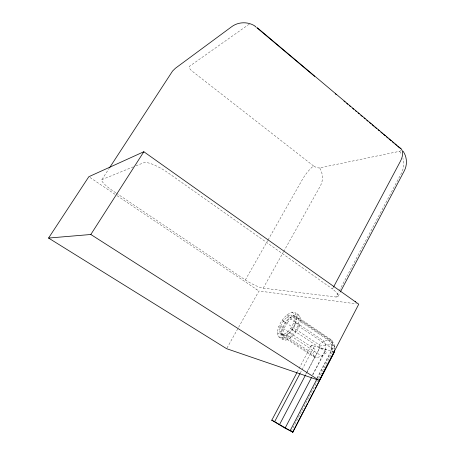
<?xml version="1.0" encoding="UTF-8"?>
<svg xmlns="http://www.w3.org/2000/svg" width="455" height="455" viewBox="0 0 455 455"><rect width="100%" height="100%" fill="white"/><g stroke="black" fill="none" stroke-linecap="round" stroke-linejoin="round"><path stroke-width="0.34" stroke-dasharray="2.27 1.71" d="M307.131 371.581L319.626 347.762L319.683 346.124L319.023 344.725L286.769 323.346L283.829 328.777L282.709 333.856L283.744 337.24L313.688 356.777L316.834 357.675L321.668 356.094L326.866 352.437L294.965 331.342L290.819 335.841L286.701 337.997L283.744 337.24M317.266 378.441L331.598 350.851L331.649 349.161L330.978 347.717L297.979 325.729L299.026 320.587L297.86 317.306L292.571 316.253L290.722 315.014C284.477 317.732 280.451 324.233 279.518 330.842L280.451 333.947L282.322 335.17L285.04 335.847C291.462 333.219 295.579 326.525 296.404 319.797L295.346 316.777L293.486 315.531L290.722 315.014M334.362 350.413L334.522 345.59L332.042 340.272L296.848 316.652L295.46 312.744L291.848 312.102C283.744 315.656 278.523 324.085 277.288 332.668L278.483 336.728L282.333 339.237L285.876 340.158C294.277 336.785 299.669 328.021 300.692 319.234L299.271 315.315L295.46 312.744M334.647 348.49L334.522 345.59L331.268 344.805L325.848 345.004L319.683 346.124M312.79 375.085L326.246 349.292L311.379 345.226L314.394 346.244M278.483 336.728L281.992 337.633C290.381 334.197 295.761 325.444 296.848 316.652M280.451 333.947L283.158 334.613C289.573 331.968 293.685 325.274 294.533 318.546L293.486 315.531M282.333 339.237L281.11 335.159C282.282 326.582 287.509 318.142 295.631 314.644L299.271 315.315M282.322 335.17L281.378 332.059C282.288 325.45 286.314 318.949 292.571 316.253M330.978 347.717L332.861 343.258L332.042 340.272L328.811 339.527L294.829 316.731L290.785 318.949L286.769 323.346M313.688 356.777L313.04 353.694L315.002 349.292L283.829 328.777M317.038 377.957L331.069 350.947L331.268 344.805L328.811 339.527L324.051 341.159L319.023 344.725M291.12 431.476L317.306 381.017M318.614 378.492L332.69 351.368L332.889 345.197L330.421 339.896L296.336 317.021M312.591 374.607L325.706 349.48L325.848 345.004L324.051 341.159L290.785 318.949M306.556 373.072L319.962 347.518M305.817 374.084L306.807 372.207M116.389 193.21L245.319 279.99A16.733 3.105 29.6 0 0 263.206 288.157L335.955 297.007L338.929 291.376M339.265 290.751L401.486 173.048A19.065 16.425 74.4 0 0 402.937 158.334M297.2 372.053L311.379 345.226M338.116 296.194L340.101 292.434M300.169 373.236L314.507 346.027M335.955 297.007A20.532 4.567 28.3 0 0 332.491 289.01L333.162 287.753M294.965 331.342L297.979 325.729M226.965 348.086L258.94 291.007L356.646 303.906M263.206 288.157L283.289 252.241M283.636 251.621L320.337 185.981A15.811 13.502 83.4 0 0 319.649 167.872L399.899 151.242A6.626 2.918 26.3 0 0 400.536 150.286M245.319 279.99L267.722 240.553M268.069 239.933L302.37 179.543A15.885 4.345 -54.4 0 1 313.546 165.956L313.853 166.143A5.454 2.025 29.2 0 0 319.063 167.94L319.649 167.872M115.803 192.812L111.27 189.729A18.53 3.6 32.2 0 1 101.818 179.657L109.143 168.395M101.818 179.657L133.326 166.849M331.649 349.161L334.687 347.182L332.861 343.258L299.026 320.587M135.926 165.802L144.548 162.481A22.824 5.579 32.2 0 1 166.593 171.774L332.491 289.01M334.323 351.789L319.626 347.762M331.598 350.851L334.539 351.76M255.824 288.948L256.279 289.221M286.701 337.997L316.834 357.675M277.288 332.668L281.11 335.159M281.992 337.633L285.876 340.158M286.923 335.034L290.819 337.587M279.518 330.842L281.378 332.059M282.709 333.856L313.04 353.694M283.158 334.613L285.04 335.847M280.57 326.161L282.418 327.378M278.67 326.588L282.458 329.073M286.934 332.611L288.823 333.851M290.819 335.841L321.668 356.094M282.214 320.075L285.985 322.578M283.3 321.145L285.143 322.362M290.751 328.447L292.639 329.699M291.917 329.596L295.813 332.167M287.003 317.078L288.84 318.301M295.562 322.834L299.441 325.416M293.538 323.283L295.42 324.534M294.533 318.546L296.404 319.797M287.014 314.797L290.779 317.317M291.848 312.102L295.631 314.644M90.01 177.507L116.543 195.331M117.134 195.73L258.94 291.007M313.552 165.95L192.306 71.276A6.034 2.332 34.7 0 1 189.616 66.203L247.981 25.025A7.348 3.532 34.9 0 1 250.256 24.581M399.683 151.356A19.065 16.425 74.4 0 1 401.611 154.683"/><path stroke-width="0.68" d="M334.362 350.413L334.323 351.789L334.584 350.452M292.878 432.182L284.716 428.013L271.8 420.141L292.878 432.182L334.539 351.76M292.628 432.25L307.614 403.335M308.262 402.078L314.45 390.134M315.105 388.877L321.293 376.933M321.941 375.676L327.156 365.621M327.805 364.358L333.993 352.42M290.233 430.487L316.942 379.066M319.251 380.414L358.756 304.185L143.837 151.737L88.833 176.716L48.56 238.056L226.624 348.695L319.251 380.414L90.829 234.49L48.56 238.056M285.382 427.609L311.482 377.587M279.666 424.344L305.572 374.948M271.737 420.318L296.91 372.668M340.431 291.809L404.245 170.944C407.498 164.79 407.111 156.924 403.073 151.219M274.683 421.609L300.01 373.538M333.492 287.128L400.229 161.605A19.491 9.663 -46.2 0 0 399.285 147.665L397.664 146.282M90.829 234.49L143.837 151.737M109.53 167.798L172.587 71.025L175.437 68.239L231.504 26.845C238.198 21.698 248.043 21.43 255.05 26.106M257.354 27.795L400.997 148.751M256.665 27.596L314.689 76.44M335.301 93.787L336.382 94.703M343.974 101.09L345.061 102.005M346.687 103.376L347.774 104.286M349.4 105.657L350.486 106.567M352.653 108.392L353.74 109.308M355.366 110.679L356.453 111.589M358.079 112.959L359.16 113.875M360.787 115.24L362.413 116.611M364.04 117.981L365.126 118.897M366.753 120.262L367.839 121.178M369.466 122.549L371.092 123.914M372.179 124.829L373.805 126.2M374.892 127.11L376.518 128.481M378.145 129.851L379.225 130.761M380.852 132.132L382.479 133.503M383.565 134.418L385.192 135.783M386.278 136.699L387.905 138.07M388.991 138.98L391.158 140.805M392.244 141.721L393.871 143.092M394.957 144.002L396.584 145.373M355.15 301.568L355.537 301.904M255.107 26.447A7.348 3.532 34.9 0 1 255.903 26.999"/></g></svg>
